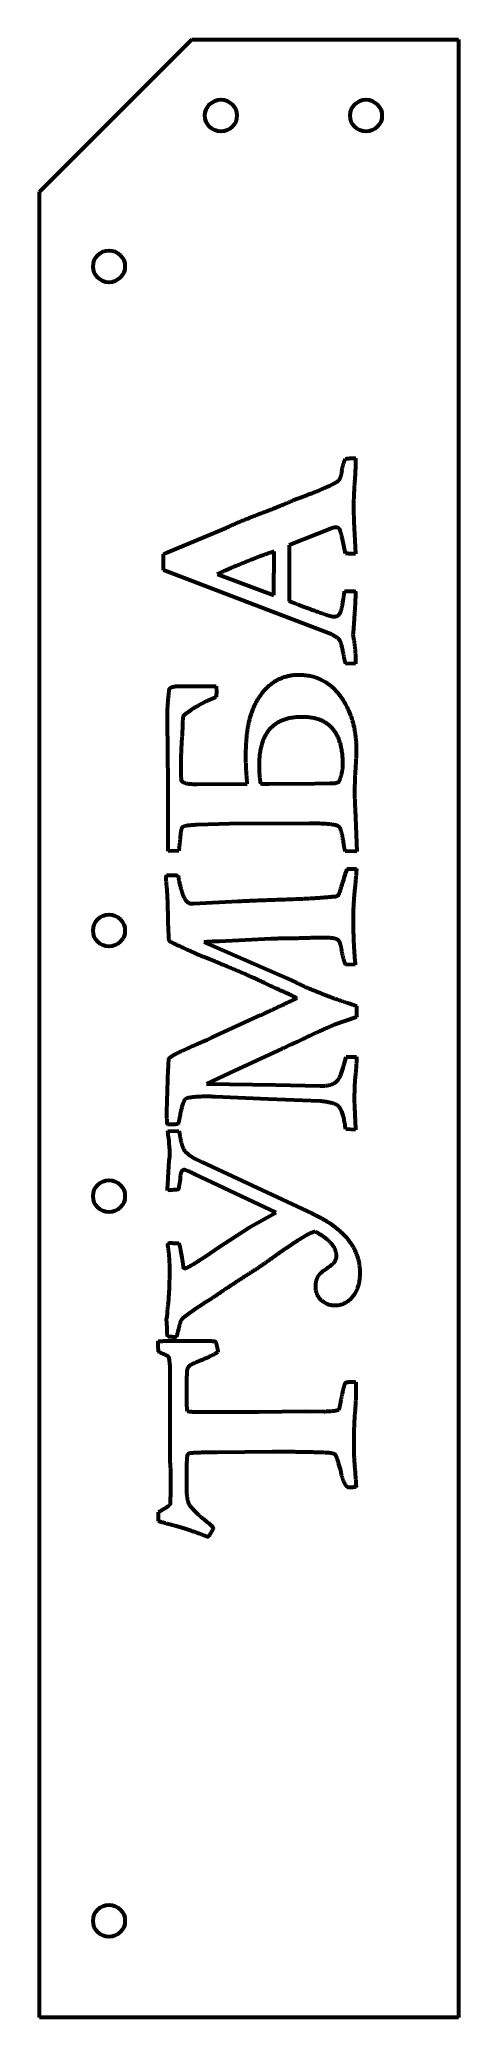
# Model space of a CAD drawing. Header units: millimetres. Extents: x -203 to -148, y 63 to 323.
import ezdxf

# ---------------------------------------------------------------- set-up
doc = ezdxf.new("R2010")
doc.units = ezdxf.units.MM
doc.linetypes.add('K5LT_BASIC', pattern=[0])
doc.layers.add('Системный слой', color=7, linetype='Continuous')

msp = doc.modelspace()

# ---------------------------------------------------------------- linework, layer by layer
at = {"layer": 'Системный слой', "color": 143, "linetype": 'K5LT_BASIC', "lineweight": 60, "true_color": 0x33acca}
for p, q in [((-183.38, 322.85), (-203.38, 302.85)), ((-183.38, 322.85), (-148.38, 322.85)), ((-148.38, 322.85), (-148.38, 62.85)), ((-203.38, 62.85), (-203.38, 302.85)), ((-186.75, 255.36), (-178.86, 258.68)), ((-166.84, 257.86), (-170.59, 256.37)), ((-164.96, 258.62), (-166.84, 257.86)), ((-163.19, 255.3), (-163.65, 257.41)), ((-162.1, 259.43), (-161.92, 256.18)), ((-187.1, 255.19), (-186.75, 255.36)), ((-187.1, 253.08), (-187.1, 255.19)), ((-172.57, 255.08), (-172.59, 255.55)), ((-170.59, 256.37), (-170.61, 249.05)), ((-161.92, 256.18), (-161.88, 255.23)), ((-175.2, 248.55), (-187.1, 253.08)), ((-180, 252.58), (-172.63, 249.8)), ((-165.09, 244.69), (-175.2, 248.55)), ((-162.22, 244.63), (-162.1, 243.85)), ((-161.88, 240.79), (-163.19, 240.83)), ((-161.88, 241.14), (-161.88, 240.79)), ((-185.28, 237.84), (-180.2, 237.86)), ((-180.2, 237.86), (-180.16, 237.06)), ((-186.49, 225.06), (-186.6, 233.36)), ((-186.51, 218.05), (-186.47, 225.04)), ((-186.47, 225.04), (-186.49, 225.06)), ((-182.68, 224.97), (-176.1, 225.02)), ((-173.22, 224.99), (-172.01, 225.04)), ((-172.01, 225.04), (-169.19, 225.02)), ((-169.19, 225.02), (-165.24, 225.08)), ((-165.24, 225.08), (-164.94, 225.08)), ((-178.45, 219.74), (-182.63, 219.61)), ((-167.94, 219.8), (-178.45, 219.74)), ((-161.88, 220.6), (-161.71, 216.12)), ((-186.47, 216.16), (-186.51, 218.05)), ((-185.11, 216.22), (-186.47, 216.16)), ((-161.71, 216.12), (-163.24, 216.16)), ((-186.71, 213.01), (-186.28, 213.01)), ((-186.28, 213.01), (-185.69, 212.99)), ((-183.43, 209.26), (-183.15, 209.26)), ((-183.15, 209.26), (-177.29, 209.58)), ((-181.77, 204.18), (-170.8, 199.41)), ((-173.02, 204.65), (-179.77, 204.3)), ((-161.92, 201.22), (-163.22, 201.27)), ((-170.8, 199.41), (-169.7, 198.9)), ((-161.75, 195.79), (-161.77, 194.35)), ((-180.76, 191.65), (-174.27, 194.63)), ((-161.77, 194.35), (-164.7, 193.31)), ((-181.28, 191.42), (-180.76, 191.65)), ((-171.58, 190.19), (-177.72, 187.32)), ((-170.39, 190.73), (-171.38, 190.23)), ((-186.66, 181.89), (-186.47, 187.49)), ((-186.45, 188.01), (-186.41, 188.9)), ((-177.72, 187.32), (-181.45, 185.58)), ((-163.37, 188.18), (-163.13, 189.11)), ((-163.13, 189.11), (-161.75, 189.11)), ((-181.45, 185.58), (-172.4, 185.43)), ((-172.4, 185.43), (-166.51, 185.3)), ((-173.37, 183.57), (-180.31, 183.85)), ((-166.56, 183.31), (-173.37, 183.57)), ((-186.02, 180.23), (-186.6, 180.23)), ((-161.88, 179.54), (-163.17, 179.61)), ((-186.53, 179.39), (-185.09, 179.37)), ((-186.45, 178.66), (-186.47, 178.83)), ((-186.38, 178.03), (-186.45, 178.66)), ((-186.28, 176.91), (-186.3, 177.24)), ((-186.28, 175.99), (-186.28, 176.91)), ((-185.09, 179.37), (-185, 179.11)), ((-186.47, 173.23), (-186.36, 175.51)), ((-186.36, 175.51), (-186.28, 175.99)), ((-182.03, 175.27), (-167.57, 168.53)), ((-184.92, 173.01), (-185.05, 172.3)), ((-172.29, 168.66), (-182.98, 173.68)), ((-179.96, 164), (-175.85, 166.7)), ((-175.85, 166.7), (-172.29, 168.66)), ((-185.67, 164.63), (-185.11, 164.65)), ((-181.41, 162.99), (-179.96, 164)), ((-184.85, 163.62), (-184.7, 162.75)), ((-182.25, 162.47), (-181.41, 162.99)), ((-181.04, 157.17), (-181.84, 156.68)), ((-186.64, 153.46), (-186.69, 154.74)), ((-187.78, 150.34), (-187.81, 151.18)), ((-185.13, 153.31), (-185.22, 153.03)), ((-183.82, 151.78), (-182.12, 151.8)), ((-182.12, 151.8), (-181.13, 151.78)), ((-186.21, 148.46), (-186.36, 149.61)), ((-186.21, 142.56), (-186.21, 148.46)), ((-186.23, 138.23), (-186.21, 142.56)), ((-182.81, 142.45), (-180.24, 142.47)), ((-180.24, 142.47), (-174.6, 142.47)), ((-174.6, 142.47), (-168.54, 142.54)), ((-168.54, 142.54), (-166.04, 142.52)), ((-186.21, 135.92), (-186.23, 138.23)), ((-186.17, 135.53), (-186.21, 135.92)), ((-172.81, 137.19), (-180.05, 137.11)), ((-162.7, 132.49), (-162.85, 132.49)), ((-162.25, 132.52), (-162.7, 132.49)), ((-187.74, 128.08), (-187.74, 129.26)), ((-148.38, 62.85), (-203.38, 62.85))]:
    msp.add_line(p, q, dxfattribs=at)
for centre in [(-179.56, 312.85), (-160.51, 312.85), (-194.26, 293.03), (-194.26, 205.72), (-194.26, 170.8), (-194.26, 75.55)]:
    msp.add_circle(centre, 2.1, dxfattribs=at)
for points in [[(-163.24, 267.73), (-162.61, 267.82), (-162.31, 267.82)], [(-162.31, 267.82), (-162.16, 267.82), (-161.88, 267.8)], [(-164.06, 264.93), (-163.78, 265.27), (-163.58, 266.83), (-163.24, 267.73)], [(-161.88, 267.8), (-161.88, 266.37), (-162.14, 262.97), (-162.14, 261.61)], [(-170.13, 262.26), (-169.23, 262.62), (-167.44, 263.29)], [(-167.44, 263.29), (-166.47, 263.64), (-164.98, 264.35)], [(-164.98, 264.35), (-164.19, 264.74), (-164.06, 264.93)], [(-178.86, 258.68), (-176.36, 259.8), (-171.62, 261.59), (-170.13, 262.26)], [(-162.14, 261.61), (-162.14, 260.1), (-162.1, 259.43)], [(-164.47, 258.72), (-164.7, 258.72), (-164.96, 258.62)], [(-164.01, 258.53), (-164.21, 258.72), (-164.47, 258.72)], [(-163.65, 257.41), (-163.88, 258.38), (-164.01, 258.53)], [(-172.59, 255.55), (-174.29, 254.99), (-178.82, 253.14), (-180, 252.58)], [(-172.63, 249.8), (-172.57, 254.28), (-172.57, 255.08)], [(-161.88, 255.23), (-162.57, 255.23), (-163.19, 255.3)], [(-163.54, 248.96), (-163.5, 249.13), (-163.32, 250.32)], [(-163.32, 250.32), (-162.61, 250.34), (-162.33, 250.34)], [(-162.33, 250.34), (-162.12, 250.34), (-161.88, 250.3)], [(-161.88, 250.3), (-161.88, 249.11), (-162.22, 244.63)], [(-170.61, 249.05), (-169.68, 248.64), (-166.1, 247.37)], [(-166.1, 247.37), (-165.11, 247), (-164.75, 247)], [(-164.75, 247), (-164.25, 247), (-164.03, 247.28)], [(-164.03, 247.28), (-163.69, 247.71), (-163.54, 248.96)], [(-163.47, 242.13), (-163.75, 243.59), (-164.21, 244.24), (-165.09, 244.69)], [(-163.19, 240.83), (-163.3, 241.2), (-163.47, 242.13)], [(-162.1, 243.85), (-161.88, 242.43), (-161.88, 241.14)], [(-176.28, 228.62), (-176.28, 231.72), (-175.2, 235.53), (-173.3, 238.08), (-170.8, 239.35), (-169.38, 239.35)], [(-169.38, 239.35), (-165.91, 239.35), (-161.79, 233.64), (-161.79, 229.37)], [(-186.6, 233.36), (-186.6, 235.36), (-186.32, 237.49)], [(-186.32, 237.49), (-186, 237.84), (-185.28, 237.84)], [(-180.16, 237.06), (-180.16, 236.8), (-180.2, 236.42)], [(-182.96, 235.06), (-184.38, 234.09), (-184.57, 233.85), (-184.6, 233.05)], [(-181.32, 235.96), (-182.55, 235.27), (-182.96, 235.06)], [(-180.2, 236.42), (-180.57, 236.24), (-181.32, 235.96)], [(-184.6, 233.05), (-184.6, 232.43), (-184.68, 231.24)], [(-168.88, 233.79), (-174.55, 233.79), (-174.55, 227.52)], [(-163.54, 227.58), (-163.54, 233.79), (-168.88, 233.79)], [(-184.68, 231.24), (-184.83, 229.35), (-184.83, 227.19)], [(-161.79, 229.37), (-161.79, 228.59), (-161.92, 226.72)], [(-184.83, 227.19), (-184.83, 226.33), (-184.79, 225.49)], [(-176.1, 225.02), (-176.28, 227.06), (-176.28, 228.62)], [(-174.55, 227.52), (-174.55, 225.83), (-174.36, 225.04)], [(-164.06, 225.27), (-163.54, 226.48), (-163.54, 227.58)], [(-161.92, 226.72), (-162.01, 225.47), (-162.01, 223.62)], [(-184.79, 225.49), (-184.6, 224.97), (-182.68, 224.97)], [(-174.36, 225.04), (-173.63, 224.99), (-173.22, 224.99)], [(-164.94, 225.08), (-164.53, 225.08), (-164.06, 225.27)], [(-162.01, 223.62), (-162.01, 222.82), (-161.88, 220.6)], [(-182.63, 219.61), (-184.38, 219.54), (-184.85, 219.07), (-184.9, 218.1)], [(-163.95, 219.3), (-164.38, 219.8), (-167.94, 219.8)], [(-163.45, 217.26), (-163.65, 218.66), (-163.95, 219.3)], [(-184.9, 218.1), (-184.92, 217.69), (-185.11, 216.22)], [(-163.24, 216.16), (-163.35, 216.55), (-163.45, 217.26)], [(-164.75, 210.19), (-164.27, 210.21), (-163.99, 210.55), (-163, 213.83)], [(-163, 213.83), (-162.7, 213.85), (-162.55, 213.85)], [(-162.55, 213.85), (-162.16, 213.85), (-161.77, 213.83)], [(-161.77, 213.83), (-161.77, 213.31), (-162.2, 209.13), (-162.2, 207.3)], [(-186.75, 212.54), (-186.75, 212.73), (-186.71, 213.01)], [(-186.51, 207.95), (-186.53, 209.95), (-186.75, 212.39), (-186.75, 212.54)], [(-185.69, 212.99), (-185.52, 212.99), (-185.18, 212.97)], [(-185.18, 212.97), (-184.92, 211.16), (-184.38, 210.04)], [(-184.38, 210.04), (-183.99, 209.26), (-183.43, 209.26)], [(-177.29, 209.58), (-176.47, 209.65), (-169.29, 209.89)], [(-169.29, 209.89), (-167.68, 209.95), (-165.22, 210.15)], [(-165.22, 210.15), (-164.92, 210.19), (-164.75, 210.19)], [(-186.43, 205.55), (-186.49, 206.55), (-186.51, 207.95)], [(-186.41, 204.95), (-186.41, 205.15), (-186.43, 205.55)], [(-162.2, 207.3), (-162.2, 204.52), (-161.99, 201.89)], [(-186.25, 204.26), (-186.41, 204.43), (-186.41, 204.95)], [(-181.84, 202.26), (-182.7, 202.6), (-186.17, 204.2), (-186.25, 204.26)], [(-179.77, 204.3), (-181.21, 204.26), (-181.77, 204.18)], [(-167.42, 204.76), (-169.42, 204.67), (-173.02, 204.65)], [(-166.32, 204.78), (-166.94, 204.78), (-167.42, 204.76)], [(-163.73, 203.36), (-163.88, 204.28), (-164.62, 204.78), (-166.32, 204.78)], [(-163.22, 201.27), (-163.52, 202.06), (-163.73, 203.36)], [(-173.86, 198.83), (-176.47, 200.1), (-181.84, 202.26)], [(-161.99, 201.89), (-161.94, 201.55), (-161.92, 201.22)], [(-170.61, 197.34), (-172.38, 198.12), (-173.86, 198.83)], [(-169.7, 198.9), (-168.75, 198.44), (-168.41, 198.29)], [(-168.41, 198.29), (-164.88, 196.83), (-163, 196.24)], [(-173.6, 194.95), (-172.94, 195.25), (-171.66, 195.86), (-170.2, 196.55), (-169.6, 196.83)], [(-169.6, 196.83), (-170.07, 197.11), (-170.61, 197.34)], [(-163, 196.24), (-162.53, 196.09), (-161.75, 195.79)], [(-174.27, 194.63), (-174.03, 194.74), (-173.6, 194.95)], [(-164.7, 193.31), (-165.85, 192.84), (-168.19, 191.74)], [(-185.39, 189.56), (-183.97, 190.25), (-181.28, 191.42)], [(-171.38, 190.23), (-171.49, 190.21), (-171.58, 190.19)], [(-168.19, 191.74), (-169.55, 191.07), (-170.39, 190.73)], [(-186.47, 187.49), (-186.47, 187.69), (-186.45, 188.01)], [(-186.41, 188.9), (-186.02, 189.22), (-185.39, 189.56)], [(-166.51, 185.3), (-165.05, 185.3), (-163.8, 186.37), (-163.37, 188.18)], [(-161.75, 189.11), (-161.77, 187.99), (-162.05, 185.45), (-162.05, 183.33)], [(-181.08, 183.9), (-183.78, 183.9), (-184.62, 183.27), (-185, 181.12)], [(-180.31, 183.85), (-180.93, 183.9), (-181.08, 183.9)], [(-164.16, 182.67), (-164.62, 183.08), (-166.56, 183.31)], [(-163.17, 179.61), (-163.47, 182), (-164.16, 182.67)], [(-162.05, 183.33), (-162.05, 182.88), (-161.88, 179.54)], [(-186.6, 180.23), (-186.66, 180.94), (-186.66, 181.89)], [(-185.2, 180.27), (-185.67, 180.23), (-186.02, 180.23)], [(-185, 181.12), (-185.11, 180.58), (-185.2, 180.27)], [(-186.47, 178.83), (-186.49, 179.11), (-186.53, 179.39)], [(-186.3, 177.24), (-186.36, 177.65), (-186.38, 178.03)], [(-185, 179.11), (-184.81, 177.52), (-183.93, 176.16), (-182.03, 175.27)], [(-184.38, 174.26), (-184.92, 174.26), (-184.92, 173.01)], [(-182.98, 173.68), (-184.19, 174.26), (-184.38, 174.26)], [(-186.58, 171.57), (-186.58, 171.89), (-186.47, 173.23)], [(-185.16, 171.68), (-185.28, 171.65), (-186.58, 171.57)], [(-185.05, 172.3), (-185.11, 171.85), (-185.16, 171.68)], [(-167.57, 168.53), (-161.32, 165.62), (-161.32, 160.71)], [(-186.53, 164.43), (-186.53, 164.46), (-186.51, 164.56)], [(-186.49, 164.11), (-186.53, 164.33), (-186.53, 164.43)], [(-186.51, 164.56), (-186.25, 164.67), (-186.13, 164.67)], [(-186.28, 161.12), (-186.28, 162.65), (-186.49, 164.11)], [(-186.13, 164.67), (-186.08, 164.67), (-185.89, 164.65)], [(-185.89, 164.65), (-185.76, 164.63), (-185.67, 164.63)], [(-185.11, 164.65), (-184.96, 164.26), (-184.85, 163.62)], [(-167.2, 166.14), (-168.26, 165.96), (-173.02, 162.54)], [(-164.38, 162.9), (-164.38, 164.69), (-167.2, 166.14)], [(-184.7, 162.75), (-184.6, 162.15), (-184.51, 161.48)], [(-184.51, 161.48), (-184.49, 161.33), (-184.19, 161.33)], [(-184.19, 161.33), (-183.56, 161.59), (-182.25, 162.47)], [(-173.02, 162.54), (-174.55, 161.46), (-176.02, 160.51)], [(-167.12, 158.96), (-167.12, 159.54), (-166.64, 160.68), (-165.39, 161.5)], [(-165.39, 161.5), (-164.38, 162.19), (-164.38, 162.9)], [(-186.58, 155.77), (-186.28, 157.77), (-186.28, 161.12)], [(-176.02, 160.51), (-178.67, 158.83), (-181.04, 157.17)], [(-164.57, 156.42), (-165.61, 156.42), (-167.12, 157.8), (-167.12, 158.96)], [(-161.32, 160.71), (-161.32, 158.74), (-163.24, 156.42), (-164.57, 156.42)], [(-181.84, 156.68), (-183.22, 155.83), (-184.55, 154.78)], [(-186.69, 154.74), (-186.66, 154.8), (-186.64, 154.91)], [(-186.64, 154.91), (-186.56, 155.4), (-186.56, 155.58)], [(-186.53, 152.34), (-186.64, 152.62), (-186.64, 153.46)], [(-186.56, 155.58), (-186.56, 155.62), (-186.58, 155.77)], [(-184.55, 154.78), (-184.96, 154.39), (-185.13, 153.31)], [(-187.81, 151.18), (-187.81, 151.37), (-187.78, 151.76)], [(-187.78, 151.76), (-186.47, 151.78), (-183.82, 151.78)], [(-185.97, 152.3), (-186.17, 152.32), (-186.53, 152.34)], [(-185.67, 152.28), (-185.8, 152.28), (-185.97, 152.3)], [(-185.37, 152.37), (-185.54, 152.28), (-185.67, 152.28)], [(-185.22, 153.03), (-185.33, 152.58), (-185.37, 152.37)], [(-181.13, 151.78), (-180.63, 151.78), (-180.26, 151.7)], [(-180.26, 151.7), (-180.03, 150.92), (-179.96, 150.32)], [(-187.29, 150.12), (-187.48, 150.21), (-187.78, 150.34)], [(-186.36, 149.61), (-186.53, 149.84), (-187.29, 150.12)], [(-183.69, 148.51), (-183.93, 148.27), (-184.01, 147.97)], [(-179.96, 150.32), (-180.72, 149.82), (-183.52, 148.66), (-183.69, 148.51)], [(-184.01, 147.97), (-184.1, 147.49), (-184.1, 143.9)], [(-163.5, 145.3), (-163.37, 145.88), (-163.19, 146.33)], [(-163.19, 146.33), (-162.5, 146.42), (-162.35, 146.42)], [(-162.35, 146.42), (-162.18, 146.42), (-161.86, 146.35)], [(-161.84, 145.66), (-161.84, 143.7), (-162.12, 140.94), (-162.12, 137.34)], [(-161.86, 146.35), (-161.84, 145.94), (-161.84, 145.66)], [(-184.1, 143.9), (-184.1, 143.36), (-184.01, 142.56)], [(-164.06, 142.75), (-163.93, 143.05), (-163.8, 143.87)], [(-163.8, 143.87), (-163.78, 144.02), (-163.5, 145.3)], [(-184.01, 142.56), (-183.28, 142.45), (-182.81, 142.45)], [(-166.04, 142.52), (-164.72, 142.52), (-164.06, 142.75)], [(-186.15, 132.9), (-186.15, 134.39), (-186.17, 135.53)], [(-184.01, 136.59), (-184.1, 135.99), (-184.1, 132.71)], [(-183.67, 137), (-183.84, 136.96), (-184.01, 136.76), (-184.01, 136.59)], [(-180.05, 137.11), (-183.02, 137.11), (-183.67, 137)], [(-165.48, 137.06), (-167.78, 137.19), (-172.81, 137.19)], [(-164.53, 136.85), (-164.9, 137.02), (-165.48, 137.06)], [(-163.67, 134.09), (-164.14, 136.07), (-164.53, 136.85)], [(-162.12, 137.34), (-162.12, 136.76), (-161.9, 133.98)], [(-186.21, 130.3), (-186.15, 130.53), (-186.15, 132.9)], [(-184.1, 132.71), (-184.1, 130.92), (-183.75, 130.3)], [(-162.85, 132.49), (-163.41, 132.93), (-163.67, 134.09)], [(-161.9, 133.98), (-161.82, 132.88), (-161.82, 132.56)], [(-187.44, 129.46), (-186.49, 129.99), (-186.21, 130.3)], [(-183.75, 130.3), (-183.28, 129.48), (-181.17, 127.82)], [(-161.82, 132.56), (-162.1, 132.54), (-162.25, 132.52)], [(-187.74, 129.26), (-187.53, 129.41), (-187.44, 129.46)], [(-186.28, 127.65), (-187.35, 127.95), (-187.74, 128.08)], [(-181.3, 125.99), (-182.55, 126.59), (-186.28, 127.65)], [(-181.17, 127.82), (-180.57, 127.34), (-180.57, 127.11)], [(-180.57, 127.11), (-181.02, 126.24), (-181.3, 125.99)]]:
    msp.add_open_spline(points, degree=2, dxfattribs=at)

doc.saveas('drawing.dxf')
